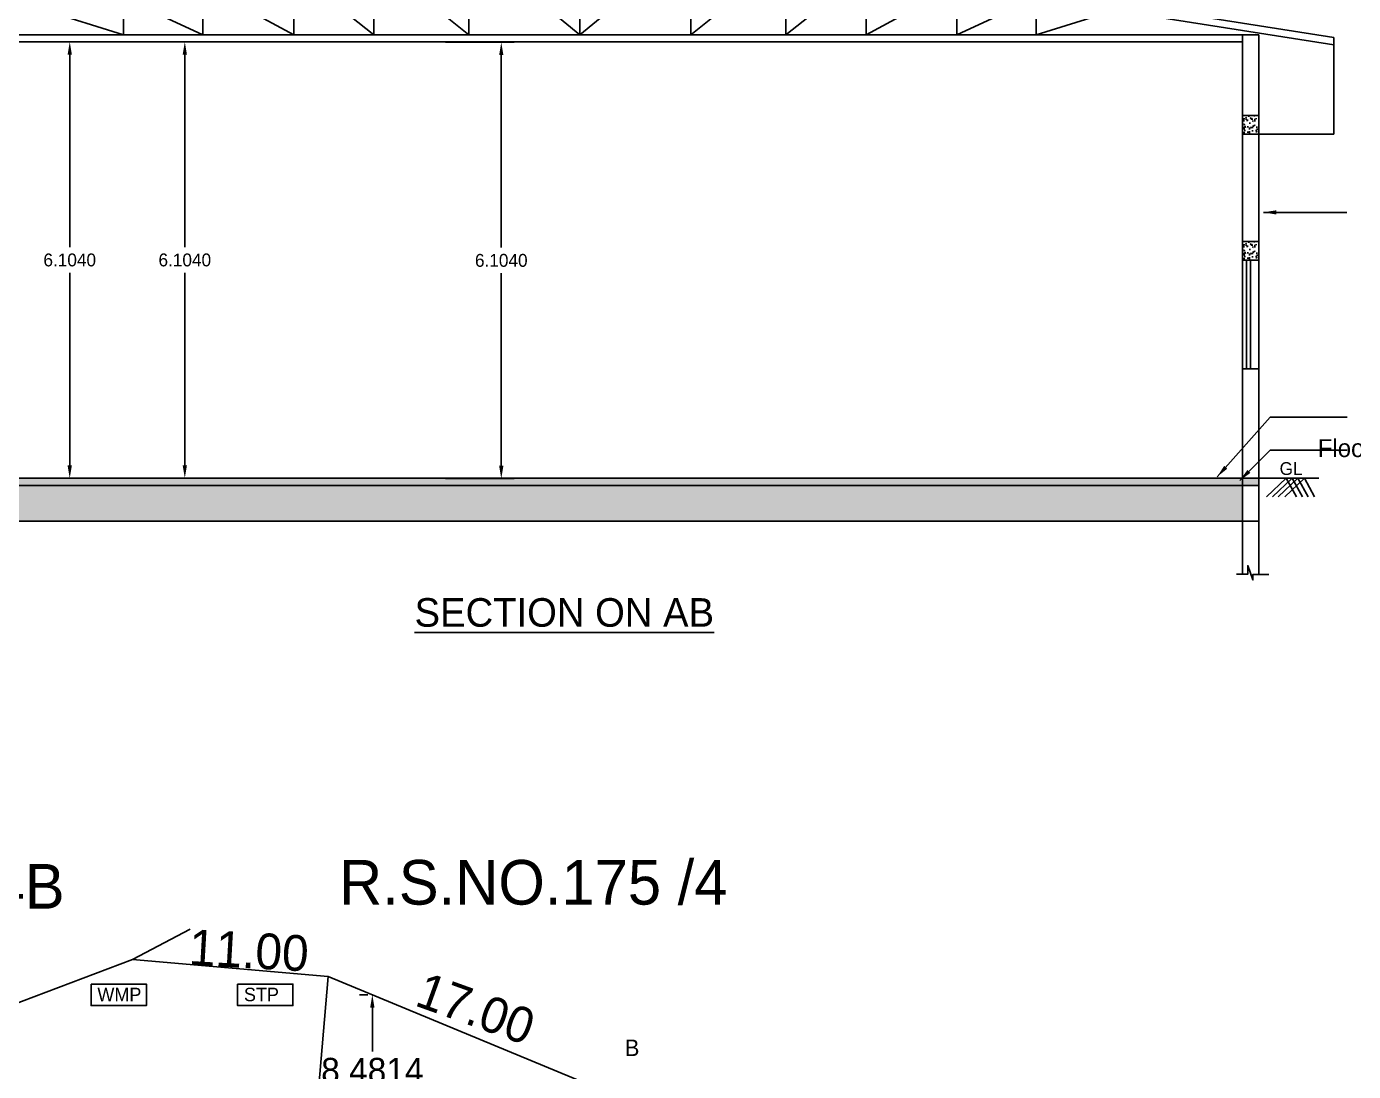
# Model space of a CAD drawing. Header units: metres. Extents: x 2266903 to 2267229, y 4174 to 4381.
# Drawn here: x 2267176.24 to 2267194.81, y 4255.52 to 4270.14 of the extents above; entities that cross this region are included whole.
import ezdxf

# ---------------------------------------------------------------- set-up
doc = ezdxf.new("R2010")
doc.units = ezdxf.units.M
doc.header["$LTSCALE"] = 3.5
doc.header["$MEASUREMENT"] = 0
doc.layers.get('0').update_dxf_attribs({"linetype": 'CONTINUOUS'})
for name, color, linetype in [('BLK_1_FLR_0_FIRESTAIR_1', 1, 'CONTINUOUS'), ('BLK_1_FLR_0_REGULAR_ROOM_1', 117, 'CONTINUOUS'), ('BLK_1_FLR_0_STAIR_1', 1, 'CONTINUOUS'), ('BLK_1_HT_OF_BLDG', 5, 'CONTINUOUS')]:
    doc.layers.add(name, color=color, linetype=linetype)
doc.styles.add('munuinchu', font='ANTQUAB.TTF', dxfattribs={"height": 4})
doc.styles.add('NOTES', font='BKANT.TTF', dxfattribs={"height": 6})
doc.dimstyles.get("Standard").update_dxf_attribs({"dimtxt": 0.18, "dimasz": 0.18, "dimexe": 0.18, "dimexo": 0.0625, "dimgap": 0.09, "dimtad": 0, "dimtih": 1, "dimtoh": 1, "dimdec": 4, "dimzin": 0, "dimdsep": 46, "dimtxsty": 'Standard', "dimcen": 0.09, "dimadec": 0, "dimazin": 0, "dimtfac": 1, "dimtdec": 4, "dimtofl": 0, "dimtmove": 0, "dimatfit": 3, "dimfxl": 0, "dimtolj": 1, "dimtzin": 0, "dimarcsym": 0})
doc.dimstyles.new('Standard$0', dxfattribs={"dimscale": 0.1, "dimtxt": 3, "dimasz": 0.8, "dimexe": 0.18, "dimexo": 0.0625, "dimgap": 0.09, "dimtad": 1, "dimzin": 0, "dimdsep": 46, "dimtxsty": 'Standard', "dimcen": 0.09, "dimclrd": 8, "dimclre": 8, "dimadec": 0, "dimazin": 0, "dimtfac": 1, "dimtix": 1, "dimtofl": 0, "dimtmove": 0, "dimatfit": 3, "dimfxl": 0, "dimtolj": 1, "dimtzin": 0, "dimarcsym": 0})

# ---------------------------------------------------------------- blocks, each defined once
blk = doc.blocks.new('*D161')
at = {"color": 0, "lineweight": -2}
for p, q in [((2267181.016, 4256.594), (2267180.899, 4256.594)), ((2267181.079, 4256.414), (2267181.079, 4255.799)), ((2267181.079, 4254.653), (2267181.079, 4255.269)), ((2267181.016, 4254.473), (2267180.899, 4254.473))]:
    blk.add_line(p, q, dxfattribs=at)
at = {"color": 0}
for points in [[(2267181.049, 4256.414), (2267181.109, 4256.414), (2267181.079, 4256.594)], [(2267181.049, 4254.653), (2267181.109, 4254.653), (2267181.079, 4254.473)]]:
    blk.add_solid(points, dxfattribs=at)
at = {"color": 0, "insert": (2267181.079, 4255.534), "char_height": 0.35, "attachment_point": 5}
blk.add_mtext('\\A1;8.4814', dxfattribs=at)
blk = doc.blocks.new('*D69')
at = {"layer": 'BLK_1_FLR_0_STAIR_1', "color": 0, "lineweight": -2}
for p, q in [((2267178.46, 4269.924), (2267178.635, 4269.924)), ((2267178.455, 4269.744), (2267178.455, 4267.052)), ((2267178.455, 4264), (2267178.455, 4266.692)), ((2267178.46, 4263.82), (2267178.635, 4263.82))]:
    blk.add_line(p, q, dxfattribs=at)
at = {"layer": 'BLK_1_FLR_0_STAIR_1', "color": 0}
for points in [[(2267178.425, 4269.744), (2267178.485, 4269.744), (2267178.455, 4269.924)], [(2267178.425, 4264), (2267178.485, 4264), (2267178.455, 4263.82)]]:
    blk.add_solid(points, dxfattribs=at)
at = {"layer": 'BLK_1_FLR_0_STAIR_1', "color": 0, "insert": (2267178.455, 4266.872), "char_height": 0.18, "attachment_point": 5}
blk.add_mtext('\\A1;6.1040', dxfattribs=at)
blk = doc.blocks.new('*D77')
at = {"layer": 'BLK_1_HT_OF_BLDG', "color": 0, "lineweight": -2}
for p, q in [((2267183.921, 4271.645), (2267165.356, 4271.645)), ((2267165.536, 4271.465), (2267165.536, 4267.612)), ((2267165.536, 4263.4), (2267165.536, 4267.252)), ((2267183.921, 4263.22), (2267165.356, 4263.22))]:
    blk.add_line(p, q, dxfattribs=at)
at = {"layer": 'BLK_1_HT_OF_BLDG', "color": 0}
for points in [[(2267165.506, 4271.465), (2267165.566, 4271.465), (2267165.536, 4271.645)], [(2267165.506, 4263.4), (2267165.566, 4263.4), (2267165.536, 4263.22)]]:
    blk.add_solid(points, dxfattribs=at)
at = {"layer": 'BLK_1_HT_OF_BLDG', "color": 0, "insert": (2267165.536, 4267.432), "char_height": 0.18, "attachment_point": 5}
blk.add_mtext('\\A1;8.4248', dxfattribs=at)
blk = doc.blocks.new('*D85')
at = {"layer": 'BLK_1_FLR_0_FIRESTAIR_1', "color": 0, "lineweight": -2, "ltscale": 400}
for p, q in [((2267182.101, 4269.918), (2267183.063, 4269.918)), ((2267182.883, 4269.738), (2267182.883, 4267.046)), ((2267182.883, 4263.994), (2267182.883, 4266.686)), ((2267182.101, 4263.814), (2267183.063, 4263.814))]:
    blk.add_line(p, q, dxfattribs=at)
at = {"layer": 'BLK_1_FLR_0_FIRESTAIR_1', "color": 0, "ltscale": 400}
for points in [[(2267182.853, 4269.738), (2267182.913, 4269.738), (2267182.883, 4269.918)], [(2267182.853, 4263.994), (2267182.913, 4263.994), (2267182.883, 4263.814)]]:
    blk.add_solid(points, dxfattribs=at)
at = {"layer": 'BLK_1_FLR_0_FIRESTAIR_1', "color": 0, "ltscale": 400, "insert": (2267182.883, 4266.866), "char_height": 0.18, "attachment_point": 5}
blk.add_mtext('\\A1;6.1040', dxfattribs=at)
blk = doc.blocks.new('*D91')
at = {"layer": 'BLK_1_FLR_0_REGULAR_ROOM_1', "color": 0, "lineweight": -2}
for p, q in [((2267176.85, 4269.924), (2267177.025, 4269.924)), ((2267176.845, 4269.744), (2267176.845, 4267.052)), ((2267176.845, 4264), (2267176.845, 4266.692)), ((2267176.85, 4263.82), (2267177.025, 4263.82))]:
    blk.add_line(p, q, dxfattribs=at)
at = {"layer": 'BLK_1_FLR_0_REGULAR_ROOM_1', "color": 0}
for points in [[(2267176.815, 4269.744), (2267176.875, 4269.744), (2267176.845, 4269.924)], [(2267176.815, 4264), (2267176.875, 4264), (2267176.845, 4263.82)]]:
    blk.add_solid(points, dxfattribs=at)
at = {"layer": 'BLK_1_FLR_0_REGULAR_ROOM_1', "color": 0, "insert": (2267176.845, 4266.872), "char_height": 0.18, "attachment_point": 5}
blk.add_mtext('\\A1;6.1040', dxfattribs=at)

msp = doc.modelspace()

# ---------------------------------------------------------------- hatches: boundary and pattern name
h = msp.add_hatch()
h.set_pattern_fill('AR-CONC', color=256, scale=0.02, style=0)
h.set_pattern_definition([(50, (2308886.11475, -46942.62368), (0.14345203652, -0.012550427), [0.015, -0.165]), (355, (2308886.11475, -46942.62368), (-0.02775026672, 0.15043842674), [0.012, -0.132]), (100.4514, (2308886.1267, -46942.62472), (0.11570187634, 0.1378879084), [0.012748038, -0.1402284224]), (46.1842, (2308886.11475, -46942.58368), (0.21344820973, -0.03310380287), [0.0225, -0.2475]), (96.6356, (2308886.13254, -46942.58644), (0.1869325411, 0.1948235742), [0.0191220576, -0.2103426]), (351.1842, (2308886.11475, -46942.58368), (0.186932389, 0.1948237202), [0.018, -0.198]), (21, (2308886.13475, -46942.59368), (0.11938141042, -0.08052377813), [0.015, -0.165]), (326, (2308886.13475, -46942.59368), (0.0486630664, 0.145030009), [0.012, -0.132]), (71.4514, (2308886.1447, -46942.60039), (0.16804452572, 0.06450609934), [0.012748038, -0.1402284224]), (37.5, (2308886.11475, -46942.62368), (0.002431971063, 0.066578770766), [0, -0.1304, 0, -0.134, 0, -0.1325]), (7.5, (2308886.11475, -46942.62368), (0.05261390749, 0.07888234238), [0, -0.0764, 0, -0.1274, 0, -0.0505]), (327.5, (2308886.07015, -46942.62368), (0.106764487234, -0.004510974347), [0, -0.05, 0, -0.156, 0, -0.207]), (317.5, (2308886.05015, -46942.62368), (0.11663723387, 0.02002099647), [0, -0.065, 0, -0.1036, 0, -0.147])])
h.paths.add_polyline_path([(2267193.481948, 4268.895273), (2267193.251864, 4268.895273), (2267193.251864, 4268.795273), (2267193.481948, 4268.795273)])
h = msp.add_hatch()
h.set_pattern_fill('AR-CONC', color=256, scale=0.02, style=0)
h.set_pattern_definition([(50, (2264051.792, 5863.56707), (0.1434520365, -0.012550427), [0.015, -0.165]), (355, (2264051.792, 5863.56707), (-0.027750267, 0.150438427), [0.012, -0.132]), (100.4514, (2264051.80395, 5863.56603), (0.1157018763, 0.1378879084), [0.012748038, -0.1402284224]), (46.1842, (2264051.792, 5863.60707), (0.21344821, -0.033103803), [0.0225, -0.2475]), (96.6356, (2264051.80979, 5863.60431), (0.186932541, 0.194823574), [0.019122058, -0.2103426]), (351.1842, (2264051.792, 5863.60707), (0.186932389, 0.19482372), [0.018, -0.198]), (21, (2264051.812, 5863.59707), (0.1193814104, -0.080523778), [0.015, -0.165]), (326, (2264051.812, 5863.59707), (0.0486630664, 0.145030009), [0.012, -0.132]), (71.4514, (2264051.82195, 5863.59036), (0.1680445257, 0.0645060993), [0.012748038, -0.1402284224]), (37.5, (2264051.792, 5863.567073), (0.0024319711, 0.0665787708), [0, -0.1304, 0, -0.134, 0, -0.1325]), (7.5, (2264051.792, 5863.56707), (0.0526139075, 0.0788823424), [0, -0.0764, 0, -0.1274, 0, -0.0505]), (327.5, (2264051.7474, 5863.567073), (0.1067644872, -0.00451097435), [0, -0.05, 0, -0.156, 0, -0.207]), (317.5, (2264051.7274, 5863.56707), (0.1166372339, 0.0200209965), [0, -0.065, 0, -0.1036, 0, -0.147])])
h.paths.add_polyline_path([(2267193.251864, 4268.634273), (2267193.481948, 4268.634273), (2267193.481948, 4268.795273), (2267193.251864, 4268.795273)])
h = msp.add_hatch()
h.set_pattern_fill('AR-CONC', color=256, scale=0.02, style=0)
h.set_pattern_definition([(50, (2308886.11475, -46944.38645), (0.14345203652, -0.012550427), [0.015, -0.165]), (355, (2308886.11475, -46944.38645), (-0.02775026672, 0.15043842674), [0.012, -0.132]), (100.4514, (2308886.1267, -46944.38749), (0.11570187634, 0.1378879084), [0.012748038, -0.1402284224]), (46.1842, (2308886.11475, -46944.34645), (0.21344820973, -0.03310380287), [0.0225, -0.2475]), (96.6356, (2308886.13254, -46944.3492), (0.1869325411, 0.1948235742), [0.0191220576, -0.2103426]), (351.1842, (2308886.11475, -46944.34645), (0.186932389, 0.1948237202), [0.018, -0.198]), (21, (2308886.13475, -46944.35645), (0.11938141042, -0.08052377813), [0.015, -0.165]), (326, (2308886.13475, -46944.35645), (0.0486630664, 0.145030009), [0.012, -0.132]), (71.4514, (2308886.1447, -46944.36316), (0.16804452572, 0.06450609934), [0.012748038, -0.1402284224]), (37.5, (2308886.11475, -46944.386447), (0.002431971063, 0.066578770766), [0, -0.1304, 0, -0.134, 0, -0.1325]), (7.5, (2308886.11475, -46944.38645), (0.05261390749, 0.07888234238), [0, -0.0764, 0, -0.1274, 0, -0.0505]), (327.5, (2308886.07015, -46944.386447), (0.106764487234, -0.004510974347), [0, -0.05, 0, -0.156, 0, -0.207]), (317.5, (2308886.05015, -46944.38645), (0.11663723387, 0.02002099647), [0, -0.065, 0, -0.1036, 0, -0.147])])
h.paths.add_polyline_path([(2267193.481948, 4267.132504), (2267193.251864, 4267.132504), (2267193.251864, 4267.032504), (2267193.481948, 4267.032504)])
h = msp.add_hatch()
h.set_pattern_fill('AR-CONC', color=256, scale=0.02, style=0)
h.set_pattern_definition([(50, (2264051.792, 5861.8043), (0.1434520365, -0.012550427), [0.015, -0.165]), (355, (2264051.792, 5861.8043), (-0.027750267, 0.150438427), [0.012, -0.132]), (100.4514, (2264051.80395, 5861.80326), (0.1157018763, 0.1378879084), [0.012748038, -0.1402284224]), (46.1842, (2264051.792, 5861.8443), (0.21344821, -0.033103803), [0.0225, -0.2475]), (96.6356, (2264051.80979, 5861.84155), (0.186932541, 0.194823574), [0.019122058, -0.2103426]), (351.1842, (2264051.792, 5861.8443), (0.186932389, 0.19482372), [0.018, -0.198]), (21, (2264051.812, 5861.8343), (0.1193814104, -0.080523778), [0.015, -0.165]), (326, (2264051.812, 5861.8343), (0.0486630664, 0.145030009), [0.012, -0.132]), (71.4514, (2264051.82195, 5861.8276), (0.1680445257, 0.0645060993), [0.012748038, -0.1402284224]), (37.5, (2264051.792, 5861.804304), (0.0024319711, 0.0665787708), [0, -0.1304, 0, -0.134, 0, -0.1325]), (7.5, (2264051.792, 5861.804304), (0.0526139075, 0.0788823424), [0, -0.0764, 0, -0.1274, 0, -0.0505]), (327.5, (2264051.7474, 5861.804304), (0.1067644872, -0.00451097435), [0, -0.05, 0, -0.156, 0, -0.207]), (317.5, (2264051.7274, 5861.8043), (0.1166372339, 0.0200209965), [0, -0.065, 0, -0.1036, 0, -0.147])])
h.paths.add_polyline_path([(2267193.251864, 4266.871504), (2267193.481948, 4266.871504), (2267193.481948, 4267.032504), (2267193.251864, 4267.032504)])
h = msp.add_hatch()
h.set_pattern_fill('AR-CONC', color=256, scale=0.02, style=0)
h.set_pattern_definition([(50, (2310343.992, -44462.56188), (0.14345203652, -0.012550427), [0.015, -0.165]), (355, (2310343.992, -44462.56188), (-0.02775026672, 0.15043842674), [0.012, -0.132]), (100.4514, (2310344.00396, -44462.56292), (0.11570187634, 0.1378879084), [0.012748038, -0.1402284224]), (46.1842, (2310343.992, -44462.52188), (0.21344820973, -0.03310380287), [0.0225, -0.2475]), (96.6356, (2310344.0098, -44462.52464), (0.1869325411, 0.1948235742), [0.0191220576, -0.2103426]), (351.1842, (2310343.992, -44462.52188), (0.186932389, 0.1948237202), [0.018, -0.198]), (21, (2310344.012, -44462.53188), (0.11938141042, -0.08052377813), [0.015, -0.165]), (326, (2310344.012, -44462.53188), (0.0486630664, 0.145030009), [0.012, -0.132]), (71.4514, (2310344.02195, -44462.53859), (0.16804452572, 0.06450609934), [0.012748038, -0.1402284224]), (37.5, (2310343.992005, -44462.561876), (0.002431971063, 0.066578770766), [0, -0.1304, 0, -0.134, 0, -0.1325]), (7.5, (2310343.992005, -44462.56188), (0.05261390749, 0.07888234238), [0, -0.0764, 0, -0.1274, 0, -0.0505]), (327.5, (2310343.947405, -44462.561876), (0.106764487234, -0.004510974347), [0, -0.05, 0, -0.156, 0, -0.207]), (317.5, (2310343.92741, -44462.56188), (0.11663723387, 0.02002099647), [0, -0.065, 0, -0.1036, 0, -0.147])])
h.paths.add_polyline_path([(2267193.481948, 4263.719825), (2267193.481948, 4263.819825), (2267174.715822, 4263.819825), (2267174.715822, 4263.719825)])
h = msp.add_hatch()
h.set_pattern_fill('AR-SAND', color=256, scale=0.08, style=0)
h.set_pattern_definition([(37.5, (2310343.992, -44462.56188), (-0.00503946865, 0.15414590152), [0, -0.1216, 0, -0.136, 0, -0.13]), (7.5, (2310343.992, -44462.56188), (0.1415821364, 0.2257716852), [0, -0.0656, 0, -0.1096, 0, -0.042]), (327.5, (2310343.8936, -44462.56188), (0.24913134894, 0.00045272428), [0, -0.04, 0, -0.144, 0, -0.188]), (317.5, (2310343.8936, -44462.56188), (0.2404901284, 0.0702140452), [0, -0.02, 0, -0.0944, 0, -0.108])])
h.paths.add_polyline_path([(2267174.715822, 4263.719825), (2267174.715822, 4263.219825), (2267193.251864, 4263.219825), (2267193.251864, 4263.719825)])

# ---------------------------------------------------------------- linework, layer by layer
for p, q in [((2267174.485738, 4270.023793), (2267193.251864, 4270.023793)), ((2267174.485738, 4270.023793), (2267193.481948, 4270.023793)), ((2267193.251864, 4262.475944), (2267193.251864, 4270.023793)), ((2267193.253203, 4263.219825), (2267193.253203, 4270.023793)), ((2267193.481948, 4262.475126), (2267193.481948, 4270.023793)), ((2267194.531948, 4268.634273), (2267194.531948, 4269.985211)), ((2267174.485738, 4269.923793), (2267193.251864, 4269.923793)), ((2267174.485738, 4269.923793), (2267193.253203, 4269.923793)), ((2267170.594948, 4263.819825), (2267194.320821, 4263.819825)), ((2267170.594948, 4263.719825), (2267193.481948, 4263.719825)), ((2267165.711143, 4263.219825), (2267193.481948, 4263.219825))]:
    msp.add_line(p, q)
at = {"color": 0}
for p, q in [((2267177.721002, 4257.088648), (2267178.531245, 4257.512299)), ((2267174.026148, 4255.692025), (2267177.721002, 4257.088648)), ((2267177.721002, 4257.088648), (2267180.460601, 4256.849698)), ((2267180.460601, 4256.849698), (2267178.887009, 4238.567294))]:
    msp.add_line(p, q, dxfattribs=at)
for points in [[(2267173.434515, 4269.985048), (2267183.983843, 4271.644671), (2267194.531948, 4269.985211)], [(2267173.434515, 4269.88417), (2267183.983843, 4271.543793), (2267194.531948, 4269.884332)], [(2267183.983843, 4271.543793), (2267183.983843, 4270.023793), (2267182.431303, 4271.299547), (2267182.431303, 4270.023793), (2267181.100944, 4271.090255), (2267181.100944, 4270.023793), (2267179.980572, 4270.913997), (2267179.980572, 4270.023793), (2267178.709179, 4270.713981), (2267178.709179, 4270.023793), (2267177.59829, 4270.539216), (2267177.59829, 4270.023793), (2267176.492296, 4270.365221)], [(2267183.983843, 4271.543793), (2267183.983843, 4270.023793), (2267185.536382, 4271.299547), (2267185.536382, 4270.023793), (2267186.866741, 4271.090255), (2267186.866741, 4270.023793), (2267187.987113, 4270.913997), (2267187.987113, 4270.023793), (2267189.258507, 4270.713981), (2267189.258507, 4270.023793), (2267190.369395, 4270.539216), (2267190.369395, 4270.023793), (2267191.475389, 4270.365221)], [(2267193.253203, 4268.634273), (2267193.251864, 4268.634273)], [(2267194.531948, 4268.634273), (2267193.481948, 4268.634273)], [(2267193.591766, 4263.557532), (2267193.867216, 4263.819825), (2267194.009186, 4263.557532)], [(2267193.674147, 4263.557532), (2267193.949597, 4263.819825), (2267194.091567, 4263.557532)], [(2267193.754689, 4263.557532), (2267194.030139, 4263.819825), (2267194.172109, 4263.557532)], [(2267193.846264, 4263.557532), (2267194.121714, 4263.819825), (2267194.263684, 4263.557532)], [(2267193.171319, 4262.475944), (2267193.326506, 4262.475944), (2267193.326506, 4262.59857), (2267193.400184, 4262.396774), (2267193.400184, 4262.475126), (2267193.624534, 4262.475126)]]:
    msp.add_lwpolyline(points)
for points in [[(2267193.481948, 4268.895273), (2267193.251864, 4268.895273), (2267193.251864, 4268.634273), (2267193.481948, 4268.634273)], [(2267193.481948, 4267.132504), (2267193.251864, 4267.132504), (2267193.251864, 4266.871504), (2267193.481948, 4266.871504)]]:
    msp.add_lwpolyline(points, close=True)
for points in [[(2267193.251864, 4265.351504), (2267193.481948, 4265.351504), (2267193.481948, 4266.871504), (2267193.251864, 4266.871504)], [(2267193.31167, 4265.351504), (2267193.366906, 4265.351504), (2267193.366906, 4266.871504), (2267193.31167, 4266.871504)], [(2267177.143117, 4256.74437), (2267177.917971, 4256.74437), (2267177.917971, 4256.442784), (2267177.143117, 4256.442784)], [(2267179.193543, 4256.74437), (2267179.968397, 4256.74437), (2267179.968397, 4256.442784), (2267179.193543, 4256.442784)]]:
    msp.add_lwpolyline(points, close=True, dxfattribs=at)
msp.add_lwpolyline([(2267180.460601, 4256.849698), (2267184.387107, 4255.223336), (2267184.620339, 4237.174843)], dxfattribs=at)

# ---------------------------------------------------------------- texts
at = {"style": 'munuinchu'}
msp.add_text('Flooring concrete ', height=0.25, dxfattribs=at).set_placement((2267194.308338, 4264.115998))
at = {"insert": (2267193.773173, 4264.044327), "char_height": 0.1792, "width": 6.89372966, "attachment_point": 1, "style": 'NOTES'}
msp.add_mtext('GL', dxfattribs=at)
at = {"color": 0, "ltscale": 25, "insert": (2267181.669748, 4262.142175), "char_height": 0.4, "width": 14.4735735, "attachment_point": 1}
msp.add_mtext('{\\LSECTION ON AB}', dxfattribs=at)
at = {"color": 0, "attachment_point": 1}
for s, insert, char_height, width in [('\\A1;R.S.NO.175 /4', (2267180.613475, 4258.479652), 0.625, 8.20315951), ('\\A1;R.S.NO.174B', (2267171.710913, 4258.423133), 0.625, 8.20315951), ('\\A1;WMP', (2267177.232241, 4256.692034), 0.18816, 5.93724821), ('\\A1;STP', (2267179.282667, 4256.692034), 0.18816, 5.93724821)]:
    msp.add_mtext(s, dxfattribs=dict(at, insert=insert, char_height=char_height, width=width))
at = {"color": 0, "char_height": 0.5, "width": 2.44311565, "attachment_point": 1}
for s, insert, rotation in [('\\A1;11.00', (2267178.531245, 4257.512299), 356.7861968), ('\\A1;17.00', (2267181.82369, 4256.920143), 340.2271664)]:
    msp.add_mtext(s, dxfattribs=dict(at, insert=insert, rotation=rotation))
at = {"color": 0, "insert": (2267184.713545, 4255.966906), "char_height": 0.23, "attachment_point": 2}
msp.add_mtext_dynamic_manual_height_columns('B', width=71.25003405, gutter_width=40, heights=[0], dxfattribs=at)

# ---------------------------------------------------------------- dimensions: what is measured, and where the dimension line sits
at = {"color": 0}
dim = msp.add_aligned_dim(p1=(2267181.078689, 4256.593686), p2=(2267181.078689, 4254.473336), distance=0, dimstyle='Standard', override={"dimtxt": 0.35, "dimlfac": 4}, dxfattribs=at)
dim.commit()
dim.dimension.update_dxf_attribs({"geometry": '*D161', "text_midpoint": (2267181.078689, 4255.533511)})
at = {"layer": 'BLK_1_FLR_0_FIRESTAIR_1', "color": 1, "ltscale": 400}
dim = msp.add_linear_dim(base=(2267182.883417, 4263.813842), p1=(2267182.038449, 4269.917809), p2=(2267182.038449, 4263.813842), angle=90, dimstyle='Standard', dxfattribs=at)
dim.commit()
dim.dimension.update_dxf_attribs({"geometry": '*D85', "text_midpoint": (2267182.883417, 4266.865826)})
at = {"layer": 'BLK_1_FLR_0_REGULAR_ROOM_1', "color": 4}
dim = msp.add_linear_dim(base=(2267176.844974, 4263.819825), p1=(2267176.787987, 4269.923793), p2=(2267176.787987, 4263.819825), angle=90, dimstyle='Standard', dxfattribs=at)
dim.commit()
dim.dimension.update_dxf_attribs({"geometry": '*D91', "text_midpoint": (2267176.844974, 4266.871809)})
at = {"layer": 'BLK_1_FLR_0_STAIR_1', "color": 4}
dim = msp.add_linear_dim(base=(2267178.454514, 4263.819825), p1=(2267178.397527, 4269.923793), p2=(2267178.397527, 4263.819825), angle=90, dimstyle='Standard', dxfattribs=at)
dim.commit()
dim.dimension.update_dxf_attribs({"geometry": '*D69', "text_midpoint": (2267178.454514, 4266.871809)})
at = {"layer": 'BLK_1_HT_OF_BLDG'}
dim = msp.add_linear_dim(base=(2267165.536426, 4263.219825), p1=(2267183.983843, 4271.644671), p2=(2267183.983843, 4263.219825), angle=90, dimstyle='Standard$0', override={"dimscale": 1, "dimtxt": 0.18, "dimasz": 0.18, "dimtad": 0, "dimtih": 1, "dimtoh": 1, "dimdec": 4, "dimclrd": 0, "dimclre": 0, "dimtdec": 4, "dimtix": 0}, dxfattribs=at)
dim.commit()
dim.dimension.update_dxf_attribs({"geometry": '*D77', "text_midpoint": (2267165.536426, 4267.432248)})

# ---------------------------------------------------------------- leaders
msp.add_leader([(2267193.547978, 4267.53864), (2267194.713949, 4267.53864)], dimstyle='Standard', override={"dimgap": 0.09, "dimtad": 0, "dimse1": 1, "dimse2": 1, "dimfxl": 0.18})
for points in [[(2267192.899534, 4263.83883), (2267193.642561, 4264.673435), (2267194.717268, 4264.673435)], [(2267193.215944, 4263.788366), (2267193.642561, 4264.209871), (2267194.717268, 4264.209871)]]:
    msp.add_leader(points, dimstyle='Standard')

doc.saveas('drawing.dxf')
